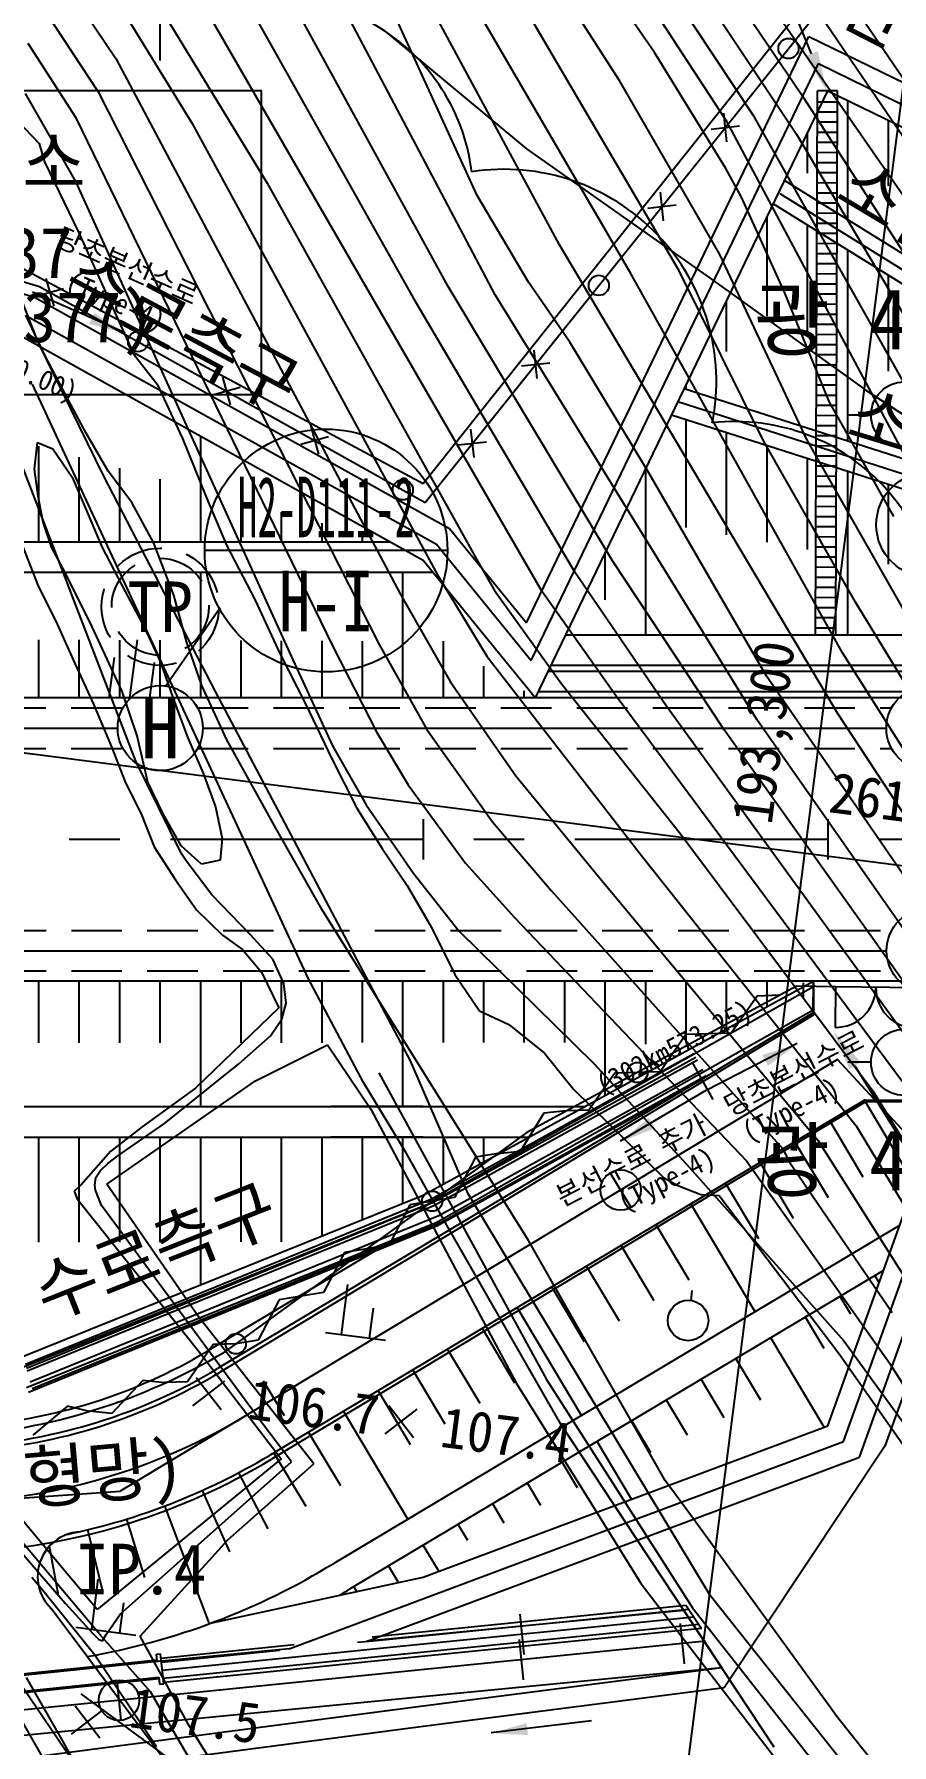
# Model space of a CAD drawing. Header units: millimetres. Extents: x 4198 to 4994, y 1103 to 1807.
# Drawn here: x 4622.8 to 4665.2, y 1428.2 to 1512.8 of the extents above; entities that cross this region are included whole.
import ezdxf
from ezdxf.enums import TextEntityAlignment as Align
from ezdxf.xclip import XClip

# ---------------------------------------------------------------- set-up
doc = ezdxf.new("R2010")
doc.units = ezdxf.units.MM
doc.header["$LTSCALE"] = 10
doc.header["$MEASUREMENT"] = 0
doc.header["$XCLIPFRAME"] = 2
doc.linetypes.add('CENTER', pattern=[2, 1.25, -0.25, 0.25, -0.25])
doc.linetypes.add('HIDDEN', pattern=[0.375, 0.25, -0.125])
for name, color, linetype in [('ET-DSTA', 3, 'Continuous'), ('TN-MANH', 4, 'Continuous'), ('TN-TEXT', 3, 'Continuous'), ('TT-COMM-SYMB', 3, 'Continuous'), ('TT-TABL-TEX2', 3, 'Continuous'), ('TT-WIRE-EQPM', 6, 'Continuous'), ('TZ-BASE', 253, 'Continuous'), ('TZ-CABL', 4, 'Continuous'), ('TZ-SYMB', 1, 'Continuous')]:
    doc.layers.add(name, color=color, linetype=linetype)
doc.styles.add('HANA', font='GulimChe.ttf')
doc.styles.get("Standard").update_dxf_attribs({"font": 'GulimChe.ttf'})
doc.linetypes.add('XXO_LINE', pattern='A,2.5,["X",Standard,S=1,R=0,X=-1,Y=-0.5],5,["X",Standard,S=1,R=0,X=-1,Y=-0.5],5,-0.5,[133,GulimChe.ttf,S=0.5,R=0,X=-0.5,Y=0],-0.5,2.5', length=16)
doc.linetypes.add('ZIGZAG', pattern='A,0.0001,-0.2,[131,ltypeshp.shx,S=0.2,R=0,X=-0.2,Y=0],-0.4,[131,ltypeshp.shx,S=0.2,R=180,X=0.2,Y=0],-0.2', length=0.8001)

# ---------------------------------------------------------------- blocks, each defined once
blk = doc.blocks.new('JD-DFHDH6GH34GH7')
at = {"layer": 'TZ-BASE'}
for p, q in [((356.466, -175), (402.21, 180.983)), ((369.715, 37.483, 124), (346.087, 74.314, 124)), ((390.569, 24.676, 131), (358.89, 71.161, 131)), ((391.283, 26.501, 132), (361.095, 70.82, 132)), ((356.381, 69.697, 129), (378.672, 36.87, 129)), ((363.557, 26.917, 119), (341.917, 67.914, 119)), ((370.275, 27.935, 122), (348.175, 65.888, 122)), ((371.435, 38.894, 125), (355.872, 61.467, 125)), ((361.232, 27.335, 118), (344.753, 57.469, 118)), ((338.439, 55.179, 115), (352.282, 32.446, 115)), ((359.678, 26.472, 117), (343.424, 55.438, 117)), ((365.87, 12.272, 116), (342.98, 51.912, 116)), ((379.194, 38.837), (374.473, 50.325)), ((373.045, 47.227, 130), (389.033, 24.192, 130)), ((366.741, 29.388, 121), (357.541, 46.41, 121)), ((371.222, 43.474, 127), (376.301, 35.821, 127)), ((342.167, 42.527, 113), (344.8, 38.593, 113)), ((344.038, 42.789, 114), (348.573, 35.395, 114)), ((360, 17.59), (380, 42.71)), ((360, 17.59), (380, 42.71)), ((370.74, 42.022, 126), (374.966, 35.552, 126)), ((373.657, 42.066, 128), (378.448, 34.857, 128)), ((341.356, 40.857, 112), (343.924, 36.954, 112)), ((362.669, 31.836, 120), (358.633, 40.66, 120)), ((372.656, 28.101, 123), (364.872, 41.353, 123)), ((358.161, 39.925, 137.057), (365.107, 34.14, 137.057)), ((340.454, 39.352, 111), (342.809, 35.698, 111)), ((365.113, 10.702), (379.071, 39.69)), ((379.071, 39.69), (401.651, 28.66)), ((344.8, 38.593, 113), (358.869, 12.136, 113)), ((365.332, 8.851), (379.535, 38.35)), ((374.962, 33.157, 125), (371.435, 38.894, 125)), ((379.535, 38.35), (401.212, 27.762)), ((80, 37.725), (700, -41.946)), ((374.657, 28.916, 124), (369.715, 37.483, 124)), ((340.324, 36.867, 110), (342.804, 32.522, 110)), ((343.924, 36.954, 112), (357.825, 9.629, 112)), ((365.551, 7), (380, 37.01)), ((378.672, 36.87, 129), (386.734, 24.363, 129)), ((379.392, 10.1), (379.486, 37.007)), ((379.484, 36.466), (380.484, 36.462)), ((380.486, 37.003), (379.486, 37.007)), ((380, 37.01), (400.773, 26.863)), ((380.392, 10.1), (380.486, 37.003)), ((381, 30.629), (381, 36.522)), ((342.809, 35.698, 111), (355.515, 9.573, 111)), ((375.011, 34.488), (374.855, 35.893)), ((374.966, 35.552, 126), (398.426, -8.525, 126)), ((376.301, 35.821, 127), (386.493, 17.678, 127)), ((379.482, 35.966), (380.482, 35.962)), ((383, 32.303), (383, 35.545)), ((339.951, 35.511, 109.201), (341.01, 34.403, 109.201)), ((348.573, 35.395, 114), (360.711, 13.074, 114)), ((374.23, 35.113), (375.636, 35.268)), ((378.448, 34.857, 128), (386.399, 21.481, 128)), ((379, 32.938), (379, 34.933)), ((379.479, 34.966), (380.479, 34.962)), ((379.481, 35.466), (380.481, 35.462)), ((345.799, 3.862, 107), (333.959, 34.517, 107)), ((341.01, 34.403, 109.201), (341.28, 33.485, 109.201)), ((365.107, 34.14, 137.057), (374.136, 27.771, 137.057)), ((379.475, 33.966), (380.475, 33.962)), ((379.477, 34.466), (380.477, 34.462)), ((340.973, 24.586, 109), (337.561, 33.261, 109)), ((341.28, 33.485, 109.201), (342.959, 30.014, 109.201)), ((375.73, 31.743, 125), (374.962, 33.157, 125)), ((379.474, 33.466), (380.474, 33.462)), ((320.391, 32.9), (340.782, 26.804)), ((342.804, 32.522, 110), (353.548, 8.874, 110)), ((352.282, 32.446, 115), (362.638, 13.855, 115)), ((400.773, 18.354), (377.865, 32.575)), ((379.47, 32.466), (380.47, 32.462)), ((379.472, 32.966), (380.472, 32.962)), ((365.21, 27.549, 120), (362.669, 31.836, 120)), ((371.105, 31.209), (372.511, 31.365)), ((371.886, 30.584), (371.73, 31.99)), ((377.87, 27.048, 125), (375.73, 31.743, 125)), ((400.773, 16.853), (377.309, 31.421)), ((377.632, 31.928), (389.255, 24.691)), ((379.467, 31.466), (380.467, 31.462)), ((379.468, 31.966), (380.468, 31.962)), ((377, 25.869), (377, 30.779)), ((379.463, 30.466), (380.463, 30.462)), ((379.465, 30.966), (380.465, 30.962)), ((342.959, 30.014, 109.201), (345.677, 24.007, 109.201)), ((379, 24.964), (379, 30.371)), ((379.461, 29.966), (380.461, 29.962)), ((380.477, 6.236, 121), (366.741, 29.388, 121)), ((378.977, 19.741, 124), (374.657, 28.916, 124)), ((379.458, 28.966), (380.458, 28.962)), ((379.46, 29.466), (380.46, 29.462)), ((381, 19.68), (381, 29.129)), ((340, 28.33), (360, 17.59)), ((340, 28.33), (360, 17.59)), ((380.736, 9.224, 122), (370.275, 27.935, 122)), ((376.829, 19.697, 123), (372.656, 28.101, 123)), ((379.454, 27.966), (380.454, 27.962)), ((379.456, 28.466), (380.456, 28.462)), ((340.693, 27.066), (345.269, 25.05)), ((340.863, 26.855), (342.224, 27.239)), ((341.352, 27.727), (341.736, 26.366)), ((369.359, 13.764, 118), (361.232, 27.335, 118)), ((367.252, 24.581, 120), (365.21, 27.549, 120)), ((374.136, 27.771, 137.057), (381.883, 22.208, 137.057)), ((379.453, 27.466), (380.453, 27.462)), ((383, 23.152), (383, 27.888)), ((340.782, 26.804), (361.308, 15.371)), ((367.494, 13.211, 117), (359.678, 26.472, 117)), ((376.499, 5.934, 119), (363.557, 26.917, 119)), ((375, 24.112), (375, 26.625)), ((380.075, 21.651, 125), (377.87, 27.048, 125)), ((379.449, 26.466), (380.449, 26.462)), ((379.451, 26.966), (380.451, 26.962)), ((341.271, 23.975, 109.201), (340.357, 25.908, 109.201)), ((340.391, 25.877), (360.654, 14.59)), ((379.446, 25.466), (380.446, 25.462)), ((379.447, 25.966), (380.447, 25.962)), ((340, 24.95), (360, 13.81)), ((344.215, 17.955, 109), (340.973, 24.586, 109)), ((371.107, 18.202, 120), (367.252, 24.581, 120)), ((379.444, 24.966), (380.444, 24.962)), ((342.358, 21.931, 109.201), (341.271, 23.975, 109.201)), ((345.677, 24.007, 109.201), (346.847, 22.5, 109.201)), ((365.637, 22.778), (365.481, 24.183)), ((379.44, 23.966), (380.44, 23.962)), ((379.442, 24.466), (380.442, 24.462)), ((350.078, 22.843), (350.462, 21.482)), ((364.856, 23.402), (366.262, 23.558)), ((379.437, 22.966), (380.437, 22.962)), ((379.439, 23.466), (380.439, 23.462)), ((354.318, -6.863, 108), (340.689, 22.507, 108)), ((346.847, 22.5, 109.201), (348.101, 19.815, 109.201)), ((349.589, 21.971), (350.95, 22.355)), ((400.773, 13.355), (372.903, 22.27)), ((373, 22.239), (373, 22.472)), ((379.435, 22.466), (380.435, 22.462)), ((381.883, 22.208, 137.057), (388.179, 18.091, 137.057)), ((343.347, 20.084, 109.201), (342.358, 21.931, 109.201)), ((372.584, 21.644), (387.674, 16.794)), ((379.432, 21.466), (380.432, 21.462)), ((379.433, 21.966), (380.433, 21.962)), ((383.265, 15.958, 125), (380.075, 21.651, 125)), ((354.441, 20.402), (354.825, 19.04)), ((400.773, 11.855), (372.277, 20.97)), ((373, 15.42), (373, 20.739)), ((379.428, 20.466), (380.428, 20.462)), ((379.43, 20.966), (380.43, 20.962)), ((340.782, 18.307, 107.319), (340.932, 19.625, 107.319)), ((340.932, 19.625, 107.319), (341.689, 19.312, 107.319)), ((344.422, 18.202, 109.201), (343.347, 20.084, 109.201)), ((348.101, 19.815, 109.201), (349.291, 16.88, 109.201)), ((349, 14.71), (349, 19.937)), ((353.952, 19.529), (355.314, 19.913)), ((361.731, 19.499), (363.137, 19.655)), ((362.512, 18.874), (362.356, 20.28)), ((375, 15.056), (375, 20.099)), ((381.38, 11.73, 123), (376.829, 19.697, 123)), ((377, 14.693), (377, 19.46)), ((383.932, 11.044, 124), (378.977, 19.741, 124)), ((379.425, 19.466), (380.425, 19.462)), ((379.426, 19.966), (380.426, 19.962)), ((341, 14.71), (341, 19.436)), ((341.689, 19.312, 107.319), (342.647, 17.911, 107.319)), ((343, 14.71), (343, 18.892)), ((379, 14.33), (379, 18.82)), ((379.423, 18.966), (380.423, 18.962)), ((340.959, 16.974, 107.319), (340.782, 18.307, 107.319)), ((342.647, 17.911, 107.319), (343.385, 16.169, 107.319)), ((349.75, 7.275, 109), (344.215, 17.955, 109)), ((345.594, 16.654, 109.201), (344.422, 18.202, 109.201)), ((345, 14.71), (345, 18.348)), ((347, 14.71), (347, 17.805)), ((371, 10.1), (371, 18.318)), ((376.966, 8.075, 120), (371.107, 18.202, 120)), ((379.419, 17.966), (380.419, 17.962)), ((379.421, 18.466), (380.421, 18.462)), ((381, 10.1), (381, 18.18)), ((341.215, 15.687, 107.319), (340.959, 16.974, 107.319)), ((379.416, 16.966), (380.416, 16.962)), ((379.418, 17.466), (380.418, 17.462)), ((383, 13.604), (383, 17.54)), ((343.385, 16.169, 107.319), (344.12, 14.468, 107.319)), ((346.677, 14.651, 109.201), (345.594, 16.654, 109.201)), ((349.291, 16.88, 109.201), (350.277, 14.543, 109.201)), ((351, 14.71), (351, 16.717)), ((353, 14.71), (353, 16.174)), ((379.414, 16.466), (380.414, 16.462)), ((341.634, 14.411, 107.319), (341.215, 15.687, 107.319)), ((355, 14.71), (355, 15.63)), ((361.308, 15.371), (365.113, 10.702)), ((379.411, 15.466), (380.411, 15.462)), ((379.412, 15.966), (380.412, 15.962)), ((299, 14.71), (358.384, 14.71)), ((340.149, 14.63, 106.699), (340.95, 12.566, 106.699)), ((342.293, 13.193, 107.319), (341.634, 14.411, 107.319)), ((344.12, 14.468, 107.319), (345.115, 12.539, 107.319)), ((347.679, 12.071, 109.201), (346.677, 14.651, 109.201)), ((350.277, 14.543, 109.201), (351.696, 11.829, 109.201)), ((357, 14.71), (357, 15.086)), ((360.654, 14.59), (365.332, 8.851)), ((379.407, 14.466), (380.407, 14.462)), ((379.409, 14.966), (380.409, 14.962)), ((360, 13.81), (365.551, 7)), ((362.638, 13.855, 115), (363.52, 12.31, 115)), ((369, 11.847), (369, 14.164)), ((374.881, 5.415, 118), (369.359, 13.764, 118)), ((379.405, 13.966), (380.405, 13.962)), ((299, 13.21), (360.489, 13.21)), ((343.629, 10.514, 107.319), (342.293, 13.193, 107.319)), ((349, 7), (349, 13.21)), ((359, 7), (359, 13.21)), ((360.711, 13.074, 114), (363.142, 9.056, 114)), ((372.008, 6.601, 117), (367.494, 13.211, 117)), ((379.402, 12.966), (380.402, 12.962)), ((379.404, 13.466), (380.404, 13.462)), ((340.95, 12.566, 106.699), (341.906, 10.634, 106.699)), ((345.115, 12.539, 107.319), (346.201, 10.495, 107.319)), ((348.292, 9.789, 109.201), (347.679, 12.071, 109.201)), ((358.869, 12.136, 113), (361.328, 7.798, 113)), ((363.52, 12.31, 115), (366.855, 7.67, 115)), ((369.548, 7.078, 116), (365.87, 12.272, 116)), ((379.399, 11.966), (380.399, 11.962)), ((379.4, 12.466), (380.4, 12.462)), ((351.696, 11.829, 109.201), (352.907, 9.183, 109.201)), ((379.397, 11.466), (380.397, 11.462)), ((394.071, -9.172, 123), (381.38, 11.73, 123)), ((341.906, 10.634, 106.699), (342.78, 8.698, 106.699)), ((345.124, 7.316, 107.319), (343.629, 10.514, 107.319)), ((346.201, 10.495, 107.319), (347.021, 8.758, 107.319)), ((379.393, 10.466), (380.393, 10.462)), ((379.395, 10.966), (380.395, 10.962)), ((341, 7), (341, 9.871)), ((343, 7), (343, 9.863)), ((345, 7), (345, 9.855)), ((345.852, 9.862, 107.054), (345.47, 6.887, 107.054)), ((347, 7), (347, 9.847)), ((349.063, 7.6, 109.201), (348.292, 9.789, 109.201)), ((351, 7), (351, 9.831)), ((353, 7), (353, 9.823)), ((355, 7), (355, 9.815)), ((355.515, 9.573, 111), (357.701, 5.283, 111)), ((357, 7), (357, 9.807)), ((357.825, 9.629, 112), (360.186, 5.436, 112)), ((361, 7), (361, 9.792)), ((386.521, 10.1), (367.043, 10.1)), ((342.78, 8.698, 106.699), (343.701, 6.682, 106.699)), ((344.478, 7.014, 107.054), (344.733, 8.998, 107.054)), ((346.461, 6.759, 107.054), (346.716, 8.743, 107.054)), ((347.021, 8.758, 107.319), (347.639, 6.967, 107.319)), ((352.907, 9.183, 109.201), (354.191, 6.663, 109.201)), ((353.548, 8.874, 110), (355.512, 4.625, 110)), ((363, 7), (363, 8.565)), ((363.142, 9.056, 114), (370.847, -0.869, 114)), ((386.521, 8.6), (366.321, 8.6)), ((392.545, -9.486, 122), (380.736, 9.224, 122)), ((361.328, 7.798, 113), (364.58, 3.145, 113)), ((386.521, 8.3), (366.177, 8.3)), ((366.855, 7.67, 115), (372.724, 0.268, 115)), ((389.492, -10.116, 120), (376.966, 8.075, 120)), ((386.521, 7), (282, 7)), ((345.854, 5.124, 107.319), (345.124, 7.316, 107.319)), ((347.639, 6.967, 107.319), (348.348, 5.059, 107.319)), ((350.274, 4.953, 109.201), (349.063, 7.6, 109.201)), ((359.375, -10.948, 109), (349.75, 7.275, 109)), ((365, 7), (365, 7.338)), ((386.521, 7.3), (365.695, 7.3)), ((383.682, -11.969, 116), (369.548, 7.078, 116)), ((343.701, 6.682, 106.699), (344.587, 4.583, 106.699)), ((354.191, 6.663, 109.201), (355.486, 3.981, 109.201)), ((385.135, -11.505, 117), (372.008, 6.601, 117)), ((388.04, -10.579, 119), (376.499, 5.934, 119)), ((391.019, -9.801, 121), (380.477, 6.236, 121)), ((346.386, 2.836, 107.319), (345.854, 5.124, 107.319)), ((357.701, 5.283, 111), (359.252, 2.705, 111)), ((360.186, 5.436, 112), (363.428, 0.863, 112)), ((386.587, -11.042, 118), (374.881, 5.415, 118)), ((344.587, 4.583, 106.699), (345.287, 2.798, 106.699)), ((348.348, 5.059, 107.319), (349.13, 3.279, 107.319)), ((352.713, 0.558, 109.201), (350.274, 4.953, 109.201)), ((355.512, 4.625, 110), (357.173, 1.71, 110)), ((348.059, -0.709, 107), (345.799, 3.862, 107)), ((355.486, 3.981, 109.201), (356.723, 1.541, 109.201)), ((345.287, 2.798, 106.699), (346.05, 1.261, 106.699)), ((347.153, 1.259, 107.319), (346.386, 2.836, 107.319)), ((349.13, 3.279, 107.319), (349.74, 1.608, 107.319)), ((359.252, 2.705, 111), (362.094, -1.18, 111)), ((364.58, 3.145, 113), (368.669, -1.84, 113)), ((357.173, 1.71, 110), (359.501, -1.651, 110)), ((346.05, 1.261, 106.699), (346.698, -0.365, 106.699)), ((348.041, -0.31, 107.319), (347.153, 1.259, 107.319)), ((349.74, 1.608, 107.319), (350.056, 0.04, 107.319)), ((356.723, 1.541, 109.201), (357.968, -0.451, 109.201)), ((360, 1), (360, -1)), ((363.428, 0.863, 112), (366.347, -2.539, 112)), ((380, 1), (380, -1)), ((350.056, 0.04, 107.319), (349.97, -1.027, 107.319)), ((355.008, -3.475, 109.201), (352.713, 0.558, 109.201)), ((372.724, 0.268, 115), (382.23, -12.432, 115)), ((346.698, -0.365, 106.699), (347.755, -2.003, 106.699)), ((349.045, -1.216, 107.319), (348.041, -0.31, 107.319)), ((348.278, -1.062, 107), (348.059, -0.709, 107)), ((357.968, -0.451, 109.201), (359.202, -2.28, 109.201)), ((349.546, -2.738, 107), (348.278, -1.062, 107)), ((349.97, -1.027, 107.319), (349.045, -1.216, 107.319)), ((359.501, -1.651, 110), (361.761, -4.515, 110)), ((362.094, -1.18, 111), (364.517, -3.866, 111)), ((370.847, -0.869, 114), (381.406, -14.153, 114)), ((347.755, -2.003, 106.699), (348.799, -3.479, 106.699)), ((359.202, -2.28, 109.201), (360.412, -4.356, 109.201)), ((368.669, -1.84, 113), (379.513, -14.863, 113)), ((351.45, -4.694, 107), (349.546, -2.738, 107)), ((366.347, -2.539, 112), (377.766, -15.274, 112)), ((348.799, -3.479, 106.699), (350.074, -4.734, 106.699)), ((365.205, -19.833, 109.201), (355.008, -3.475, 109.201)), ((364.517, -3.866, 111), (375.991, -15.893, 111)), ((350.074, -4.734, 106.699), (351.063, -5.438, 106.699)), ((352.562, -5.915, 107), (351.45, -4.694, 107)), ((360.412, -4.356, 109.201), (361.559, -6.682, 109.201)), ((361.761, -4.515, 110), (368.437, -11.074, 110)), ((351.063, -5.438, 106.699), (352.001, -6.554, 106.699)), ((353.104, -7.126, 107), (352.562, -5.915, 107)), ((352.001, -6.554, 106.699), (352.863, -8.328, 106.699)), ((361.559, -6.682, 109.201), (362.79, -8.47, 109.201)), ((386.521, -7), (282, -7)), ((341, -10.057), (341, -7)), ((343, -10.056), (343, -7)), ((345, -10.054), (345, -7)), ((347, -10.053), (347, -7)), ((349, -13.21), (349, -7)), ((351, -10.05), (351, -7)), ((353, -10.049), (353, -7)), ((353.233, -8.093, 107), (353.104, -7.126, 107)), ((357.057, -12.008, 108), (354.318, -6.863, 108)), ((355, -10.048), (355, -7)), ((357, -10.046), (357, -7)), ((359, -13.21), (359, -7)), ((360, -17.58), (379.292, -7)), ((360.214, -18.033), (379.291, -7.27)), ((361, -10.044), (361, -7)), ((363, -10.042), (363, -7)), ((365, -10.041), (365, -7)), ((367, -10.04), (367, -7)), ((369, -12.644), (369, -7)), ((371, -10.126), (371, -7)), ((373, -10.023), (373, -7)), ((375, -9.354), (375, -7)), ((377, -8.257), (377, -7)), ((378.801, -7.81), (378.801, -7.09)), ((379.287, -8.579), (379.292, -7)), ((379.317, -8.667), (379.317, -7.088)), ((380.381, -7.291), (380.36, -9.29)), ((384.381, -7.332), (380.381, -7.291)), ((352.863, -8.328, 106.699), (348.742, -12.298, 106.699)), ((353.004, -8.888, 107), (353.233, -8.093, 107)), ((376.508, -7.744), (375.226, -9.576)), ((377.625, -7.707), (376.508, -7.744)), ((379.287, -8.579), (349.834, -26.158)), ((379.317, -8.667), (349.926, -26.348)), ((352.455, -9.704, 107), (353.004, -8.888, 107)), ((360.643, -18.938), (379.201, -8.469)), ((362.79, -8.47, 109.201), (364.227, -9.142, 109.201)), ((364.227, -9.142, 109.201), (366.002, -10.564, 109.201)), ((350.883, -11.087, 107), (352.455, -9.704, 107)), ((372.991, -9.65), (371.709, -11.482)), ((374.109, -9.613), (372.991, -9.65)), ((374.049, -12.368), (378.493, -10.077)), ((375.226, -9.576), (374.109, -9.613)), ((380.476, -10.887), (351.215, -28.49)), ((351.712, -11.928, 107.252), (355.27, -10.161, 107.252)), ((355.27, -10.161, 107.252), (357.408, -13.337, 107.252)), ((362.224, -17.513, 109), (359.375, -10.948, 109)), ((360.378, -17.775), (373.386, -10.582)), ((360.464, -17.955), (373.483, -10.757)), ((360.529, -18.091), (373.555, -10.888)), ((366.002, -10.564, 109.201), (367.435, -12.339, 109.201)), ((401.717, -33.862), (380.476, -10.887)), ((347.206, -14.038, 107), (350.883, -11.087, 107)), ((357.811, -11.531, 107.075), (366.101, -26.695, 107.075)), ((360.767, -18.588), (373.822, -11.369)), ((360.918, -18.904), (373.991, -11.676)), ((369.474, -11.555), (368.192, -13.387)), ((368.437, -11.074, 110), (373.02, -16.055, 110)), ((370.592, -11.519), (369.474, -11.555)), ((371.709, -11.482), (370.592, -11.519)), ((373.288, -10.993), (374.317, -12.854)), ((381.347, -11.185), (395.108, -33.402)), ((344.356, -17.034, 107.252), (351.712, -11.928, 107.252)), ((348.742, -12.298, 106.699), (346.104, -14.202, 106.699)), ((359.158, -15.49, 108), (357.057, -12.008, 108)), ((360.71, -19.091), (373.772, -11.868)), ((360.71, -19.091), (373.772, -11.868)), ((367.435, -12.339, 109.201), (371.873, -16.712, 109.201)), ((374.049, -12.368), (369.746, -14.914)), ((382.23, -12.432, 115), (393.931, -31.438, 115)), ((299, -13.21), (367.968, -13.21)), ((381.849, -12.872), (352.396, -30.451)), ((381.894, -12.951), (352.503, -30.633)), ((360, -13.21), (355.429, -13.21)), ((357.408, -13.337, 107.252), (362.19, -22.36, 107.252)), ((365.962, -13.528), (364.791, -15.433)), ((367.075, -13.424), (365.962, -13.528)), ((368.192, -13.387), (367.075, -13.424)), ((380, -28.985), (385.773, -12.886)), ((380.785, -29.759), (386.714, -13.224)), ((384.286, -17.033), (381.815, -12.893)), ((381.849, -12.872), (385.773, -12.886)), ((381.895, -12.951), (385.818, -12.951)), ((346.104, -14.202, 106.699), (344.559, -15.415, 106.699)), ((344.907, -15.644, 107), (347.206, -14.038, 107)), ((381.755, -16.694), (380.098, -13.918)), ((381.406, -14.153, 114), (389.349, -27.353, 114)), ((381.569, -30.533), (387.656, -13.561)), ((299, -14.71), (365.233, -14.71)), ((341, -19.914), (341, -14.71)), ((343, -19.909), (343, -14.71)), ((345, -19.904), (345, -14.71)), ((347, -19.9), (347, -14.71)), ((349, -22.013), (349, -14.71)), ((351, -19.89), (351, -14.71)), ((353, -19.886), (353, -14.71)), ((355, -19.595), (355, -14.71)), ((360, -14.71), (355.429, -14.71)), ((357, -18.789), (357, -14.71)), ((359, -17.983), (359, -14.71)), ((361, -17.032), (361, -14.71)), ((363, -15.935), (363, -14.71)), ((380.033, -17.712), (378.38, -14.943)), ((379.513, -14.863, 113), (390.211, -31.789, 113)), ((344.559, -15.415, 106.699), (343.086, -17.072, 106.699)), ((344.054, -16.358, 107), (344.414, -16.024, 107)), ((344.414, -16.024, 107), (344.907, -15.644, 107)), ((361.176, -19.073, 108), (359.158, -15.49, 108)), ((362.58, -15.712), (361.55, -17.696)), ((363.683, -15.528), (362.58, -15.712)), ((364.791, -15.433), (363.678, -15.536)), ((373.02, -16.055, 110), (380.794, -24.781, 110)), ((375.991, -15.893, 111), (383.073, -25.911, 111)), ((378.311, -18.73), (376.663, -15.968)), ((377.766, -15.274, 112), (378.102, -15.952, 112)), ((378.102, -15.952, 112), (383.186, -23.384, 112)), ((343.771, -17.083, 107), (343.819, -16.708, 107)), ((343.819, -16.708, 107), (344.054, -16.358, 107)), ((370.28, -18.188), (369.249, -16.474)), ((371.873, -16.712, 109.201), (372.595, -17.109, 109.201)), ((340, -25.64), (360, -17.58)), ((343.086, -17.072, 106.699), (342.741, -17.382, 106.699)), ((342.741, -17.382, 106.699), (342.898, -17.762, 106.699)), ((343.801, -17.34, 107), (343.771, -17.083, 107)), ((344.096, -18.089, 107), (343.801, -17.34, 107)), ((348.867, -23.545, 107.252), (344.356, -17.034, 107.252)), ((361.55, -17.696), (360.447, -17.879)), ((371.864, -33.52, 109), (362.224, -17.513, 109)), ((372.595, -17.109, 109.201), (373.729, -17.557, 109.201)), ((373.729, -17.557, 109.201), (374.634, -17.597, 109.201)), ((374.634, -17.597, 109.201), (380.572, -25.426, 109.201)), ((376.589, -19.747), (374.945, -16.993)), ((387.4, -17.235), (382.824, -29.997)), ((387.4, -17.235), (382.824, -29.997)), ((340.132, -26.126), (360.214, -18.033)), ((340.332, -25.935), (360.378, -17.775)), ((340.386, -26.129), (360.464, -17.955)), ((340.426, -26.274), (360.529, -18.091)), ((340.573, -26.808), (360.767, -18.588)), ((342.898, -17.762, 106.699), (349.052, -25.486, 106.699)), ((352.047, -28.856, 107), (344.096, -18.089, 107)), ((359.344, -18.063), (358.314, -20.047)), ((360.447, -17.879), (359.344, -18.063)), ((376.411, -23.35), (373.228, -18.018)), ((340.396, -27.098), (360.643, -18.938)), ((340.491, -27.321), (360.71, -19.091)), ((340.491, -27.321), (360.71, -19.091)), ((340.666, -27.148), (360.918, -18.904)), ((383.548, -19.09), (355.579, -35.784)), ((366.798, -28.904, 108), (361.176, -19.073, 108)), ((373.146, -21.783), (371.511, -19.043)), ((358.598, -19.762), (349.321, -25.299)), ((357.211, -20.231), (356.108, -20.414)), ((358.314, -20.047), (357.211, -20.231)), ((371.968, -31.687, 109.201), (365.205, -19.833, 109.201)), ((371.424, -22.8), (369.793, -20.068)), ((356.108, -20.414), (355.078, -22.398)), ((369.702, -23.818), (368.076, -21.093)), ((382.751, -21.313), (356.356, -37.067)), ((382.751, -21.313), (356.356, -37.067)), ((382.538, -21.908), (382.332, -21.563)), ((352.872, -22.765), (351.842, -24.749)), ((353.975, -22.582), (352.872, -22.765)), ((355.078, -22.398), (353.975, -22.582)), ((355.963, -24.474, 107.341), (356.281, -21.995, 107.341)), ((362.19, -22.36, 107.252), (364.605, -26.892, 107.252)), ((367.981, -24.836), (366.359, -22.118)), ((373.289, -22.29, 109.511), (373.225, -22.786, 109.511)), ((381.139, -23.467), (380.614, -22.588)), ((354.591, -30.858, 107.252), (348.867, -23.545, 107.252)), ((357.351, -24.653, 107.341), (357.542, -23.165, 107.341)), ((367.824, -28.475), (364.641, -23.143)), ((379.818, -25.157), (378.897, -23.613)), ((355.169, -24.373, 107.341), (358.145, -24.755, 107.341)), ((364.537, -26.871), (362.924, -24.168)), ((349.621, -24.972), (348.344, -26.807)), ((350.739, -24.933), (349.621, -24.972)), ((351.842, -24.749), (350.739, -24.933)), ((362.815, -27.889), (361.206, -25.193)), ((379.815, -29.054), (377.179, -24.638)), ((380.794, -24.781, 110), (383.87, -29.018, 110)), ((349.052, -25.486, 106.699), (352.976, -30.619, 106.699)), ((376.686, -27.715), (375.462, -25.663)), ((380.572, -25.426, 109.201), (385.359, -32.247, 109.201)), ((383.073, -25.911, 111), (386.326, -31.095, 111)), ((346.134, -26.746), (344.609, -28.382)), ((347.245, -26.866), (346.134, -26.746)), ((348.344, -26.807), (347.226, -26.847)), ((348.605, -27.997, 106.719), (350.188, -26.774, 106.719)), ((348.785, -26.594, 106.719), (350.008, -28.177, 106.719)), ((353.142, -28.498), (352.111, -26.784)), ((361.094, -28.906), (359.489, -26.218)), ((364.605, -26.892, 107.252), (368.916, -33.799, 107.252)), ((366.101, -26.695, 107.075), (370.541, -33.645, 107.075)), ((374.875, -28.583), (373.745, -26.688)), ((341.552, -36.381, 106.787), (334.006, -27.418, 106.787)), ((359.372, -29.924), (357.772, -27.243)), ((373.065, -29.451), (372.027, -27.713)), ((342.417, -28.017), (340.699, -29.449)), ((343.505, -28.274), (342.417, -28.017)), ((344.609, -28.382), (343.497, -28.263)), ((351.215, -28.49), (345.016, -32.219)), ((359.237, -33.6), (356.054, -28.268)), ((358.124, -29.379, 107.383), (359.707, -28.157, 107.383)), ((358.304, -27.977, 107.383), (359.527, -29.559, 107.383)), ((371.254, -30.32), (370.31, -28.738)), ((353.489, -30.766, 107), (352.047, -28.856, 107)), ((355.928, -31.959), (354.337, -29.293)), ((360, -36.46), (380, -28.985)), ((369.967, -33.7, 108), (366.798, -28.904, 108)), ((354.208, -32.979), (352.62, -30.318)), ((353.367, -40.007), (380.785, -29.759)), ((370.293, -32.613), (368.593, -29.763)), ((382.824, -29.997), (374.883, -41.938)), ((382.824, -29.997), (374.883, -41.938)), ((352.976, -30.619, 106.699), (346.514, -35.913, 106.699)), ((347.845, -35.787, 107), (353.489, -30.766, 107)), ((350.335, -34.629, 107.252), (354.591, -30.858, 107.252)), ((357.224, -39.633), (381.569, -30.533)), ((367.632, -32.056), (366.875, -30.788)), ((342.399, -36.301, 106.699), (338.484, -31.623, 106.699)), ((352.344, -34.085), (350.879, -31.302)), ((365.821, -32.925), (365.158, -31.813)), ((373.209, -33.393, 109.201), (371.968, -31.687, 109.201)), ((337.8, -32.714), (345.016, -32.219)), ((337.944, -32.704, 107), (341.155, -36.419, 107)), ((349.435, -38.766), (347.234, -32.943)), ((350.446, -35.21), (349.082, -32.179)), ((364.01, -33.793), (363.44, -32.838)), ((346.236, -36.481), (345.343, -33.593)), ((368.916, -33.799, 107.252), (370.783, -36.791, 107.252)), ((377.352, -44.876, 108), (369.967, -33.7, 108)), ((370.541, -33.645, 107.075), (373.312, -37.984, 107.075)), ((374.185, -37.373, 109), (371.864, -33.52, 109)), ((380.497, -43.414, 109.201), (373.209, -33.393, 109.201)), ((344.141, -37.113), (343.415, -34.125)), ((349.417, -35.639, 107.252), (350.335, -34.629, 107.252)), ((362.199, -34.662), (361.723, -33.863)), ((341.964, -37.365), (341.528, -34.929)), ((360.772, -36.172), (360.006, -34.888)), ((343.88, -38.071, 106.699), (342.399, -36.301, 106.699)), ((346.514, -35.913, 106.699), (343.88, -38.071, 106.699)), ((345.023, -38.299, 107), (347.845, -35.787, 107)), ((346.016, -39.381, 107.252), (349.417, -35.639, 107.252)), ((358.774, -36.727), (358.288, -35.913)), ((340.658, -36.466, 107.784), (341.19, -37.111, 107.784)), ((341.155, -36.419, 107), (342.317, -37.764, 107)), ((341.19, -37.111, 107.784), (343.774, -40.299, 107.784)), ((344.012, -39.304, 106.787), (341.552, -36.381, 106.787)), ((343.614, -39.046, 107.097), (343.932, -36.566, 107.097)), ((349.492, -38.746), (360, -36.46)), ((356.712, -37.175), (356.571, -36.938)), ((370.783, -36.791, 107.252), (378.576, -46.928, 107.252)), ((347.102, -45.345), (341.601, -38.009)), ((342.317, -37.764, 107), (343.663, -39.249, 107)), ((345.002, -39.225, 107.097), (345.193, -37.737, 107.097)), ((373.001, -37.87), (357.485, -39.43)), ((373.001, -37.87), (373.753, -39.001)), ((373.312, -37.984, 107.075), (379.914, -46.387, 107.075)), ((380.751, -45.63, 109), (374.185, -37.373, 109)), ((342.949, -45.965), (337.925, -38.567)), ((344.332, -39.297, 107), (345.023, -38.299, 107)), ((372.884, -38.114), (357.224, -39.633)), ((373.126, -38.059), (357.505, -39.629)), ((373.377, -38.436), (357.545, -40.027)), ((373.628, -38.812), (357.585, -40.425)), ((364.996, -40.283), (364.796, -38.293)), ((372.925, -40.746), (372.725, -38.756)), ((372.884, -38.114), (374.756, -40.946)), ((373.958, -39.637), (340.15, -43.035)), ((342.82, -38.944, 107.097), (345.796, -39.326, 107.097)), ((343.663, -39.249, 107), (343.962, -39.55, 107)), ((343.962, -39.55, 107), (344.142, -39.61, 107)), ((346.527, -42.142, 106.787), (344.012, -39.304, 106.787)), ((344.142, -39.61, 107), (344.332, -39.297, 107)), ((348.422, -43.781, 107.252), (346.016, -39.381, 107.252)), ((357.505, -39.629), (356.76, -39.704)), ((373.753, -39.001), (357.605, -40.624)), ((364.965, -41.546), (364.765, -39.556)), ((339.388, -41.327), (346.848, -40.554)), ((353.367, -40.007), (339.918, -41.311)), ((343.774, -40.299, 107.784), (346.81, -44.83, 107.784)), ((346.82, -40.281), (347.019, -40.26)), ((346.855, -40.62), (346.82, -40.281)), ((347.171, -41.734), (347.019, -40.26)), ((353.629, -39.817), (347.041, -40.48)), ((352.904, -40.091), (347.062, -40.678)), ((353.689, -40.414), (347.103, -41.076)), ((357.545, -40.027), (353.689, -40.414)), ((357.585, -40.425), (353.729, -40.812)), ((339.395, -41.392), (346.855, -40.62)), ((339.477, -42.188), (346.937, -41.416)), ((374.756, -40.946), (340.082, -44.309)), ((346.937, -41.416), (346.972, -41.755)), ((353.729, -40.812), (347.144, -41.474)), ((353.749, -41.011), (347.165, -41.673)), ((357.605, -40.624), (353.749, -41.011)), ((374.756, -40.946), (360, -42.84)), ((339.08, -41.703, 107.341), (343.808, -49.975, 107.341)), ((339.484, -42.254), (346.944, -41.482)), ((342.222, -44.629, 106.854), (340.393, -41.431, 106.854)), ((360.697, -55.181), (343.093, -42.235)), ((345.065, -43.546), (344.865, -41.556)), ((354.734, -56.156, 106.787), (346.527, -42.142, 106.787)), ((346.972, -41.755), (347.171, -41.734)), ((374.883, -41.938), (360.129, -43.831)), ((374.883, -41.938), (360.129, -43.831)), ((360, -42.84), (340, -45.46)), ((342.616, -44.228, 107.516), (344.199, -43.005, 107.516)), ((342.797, -42.825, 107.516), (344.019, -44.408, 107.516)), ((360.129, -43.831), (340.053, -46.462)), ((360.129, -43.831), (340.053, -46.462)), ((353.446, -51.854, 107.252), (348.422, -43.781, 107.252)), ((368.321, -43.574), (363.355, -44.155)), ((386.604, -51.098, 109.201), (380.497, -43.414, 109.201)), ((344.321, -48.473, 106.854), (342.222, -44.629, 106.854))]:
    blk.add_line(p, q, dxfattribs=at)
at = {"layer": 'TZ-BASE', "ltscale": 0.2}
for p, q in [((360.1, 16.661), (380.143, 41.699)), ((320.325, 33.477), (341.028, 27.335)), ((341.028, 27.335), (360.1, 16.661)), ((378.45, -7.26), (365.124, -14.482)), ((380.381, -7.291), (378.45, -7.26)), ((365.124, -14.482), (350.201, -25.323))]:
    blk.add_line(p, q, dxfattribs=at)
at = {"layer": 'TZ-BASE', "linetype": 'CENTER', "flags": 128}
blk.add_lwpolyline([(700, 0), (80, 0), (0, 0)], dxfattribs=at)
at = {"layer": 'TZ-BASE'}
for centre, radius in [((378.058, 39.094), 0.5), ((368.684, 27.384), 0.5), ((345.907, 24.605), 0.5), ((358.996, 17.279), 0.5), ((370.592, -11.519), 0.5), ((369.764, -17.331), 1), ((360.447, -17.879), 0.5), ((373.097, -23.778, 109.511), 1), ((350.739, -24.933), 0.5), ((344.965, -42.551), 1)]:
    blk.add_circle(centre, radius, dxfattribs=at)
for centre, radius, start, end in [((352.731, 31.826), 9.74, 6.92278, 116.92278), ((364.001, 22.629), 10.493, 348.77581, 98.77581), ((375.429, 10.64), 10.012, 346.51778, 96.51778), ((380.381, -7.291), 2, 269.40522, 359.40522), ((384.381, -7.332), 2, 179.40522, 269.40522), ((335.74, -2.544), 26.5, 273.7188, 300.83049), ((335.74, -2.544), 27.5, 273.7188, 300.83049), ((335.75, -2.784), 27.5, 273.9191, 301.03079), ((335.75, -2.784), 30, 273.9191, 301.03079), ((335.75, -2.784), 32.5, 273.9191, 301.03079), ((335.74, -2.544), 32.5, 281.82443, 300.83049), ((343.145, -36.431), 2.207, 94.9252, 225.63076), ((337.461, -6.285), 34.618, 279.85836, 301.55811), ((337.461, -6.285), 36.118, 300.64999, 301.54284), ((337.461, -6.285), 36.118, 300.64999, 301.54284)]:
    blk.add_arc(centre, radius, start, end, dxfattribs=at)
at = {"layer": 'TZ-BASE', "ltscale": 0.2}
blk.add_arc((334.644, 0.889), 30.481, 274.02679, 300.68869, dxfattribs=at)
at = {"layer": 'TZ-BASE'}
for points in [[(379.502, 38.964), (379.954, 36.988), (378.886, 38.711)], [(343.731, 26.026), (343.489, 25.477), (345.258, 25.025)], [(376.768, -10.659), (377.043, -11.193), (378.506, -10.101)], [(381.063, -11.36), (380.293, -9.484), (381.63, -11.009)], [(371.156, -13.763), (371.461, -14.279), (369.76, -14.938)], [(365.111, -43.675), (365.181, -44.271), (363.358, -44.182)]]:
    blk.add_solid(points, dxfattribs=at)
at = {"layer": 'TZ-BASE', "style": 'HANA'}
for s, height, rotation, p in [('산마루측구', 2.5, 332.78216, (380.415, 40.485)), ('소단측구', 2.5, 329.02086, (380.278, 31.686)), ('당초본선수로', 1, 336.21963, (341.735, 29.417)), ('(Type-4)', 1, 336.21963, (342.239, 27.192)), ('수로측구', 2.5, 331.86229, (341.966, 26.952)), ('(302km540.00)', 1, 336.21963, (334.939, 24.979)), ('소단측구', 2.5, 343.03224, (380.834, 19.967)), ('193,300', 2, 82.67756, (377.225, 0.688)), ('261,400', 2, 352.67756, (379.989, 1.353)), ('(302km573.25)', 1, 27.26195, (368.888, -12.638)), ('당초본선수로', 1, 27.26195, (375.194, -13.707)), ('(Type-4)', 1, 27.26195, (376.101, -14.995)), ('본선수로 추가', 1, 27.26195, (366.886, -18.17)), ('(Type-4)', 1, 27.26195, (369.948, -18.434)), ('수로측구', 2.5, 21.51258, (341.38, -23.8)), ('106.7', 2, 352.67756, (351.253, -28.632, 106.719)), ('107.4', 2, 352.67756, (360.772, -30.015, 107.383)), ('107.5', 2, 352.67756, (345.392, -43.871, 107.516))]:
    blk.add_text(s, height=height, rotation=rotation, dxfattribs=at).set_placement(p)
at = {"layer": 'TZ-BASE', "linetype": 'XXO_LINE', "style": 'HANA'}
blk.add_text('방호울타리(능형망)', height=2.5, rotation=5.01293, dxfattribs=at).set_placement((319.993, -34.632))
at = {"layer": 'TZ-BASE', "style": 'HANA'}
blk.add_text('IP.4', height=2.5, rotation=0, dxfattribs=at).set_placement((346.049, -37.314), align=Align.CENTER)

msp = doc.modelspace()

# ---------------------------------------------------------------- linework, layer by layer
at = {"layer": 'ET-DSTA'}
msp.add_lwpolyline([(4604.023, 1495.001), (4634.023, 1495.001), (4634.023, 1510.001), (4604.023, 1510.001)], close=True, dxfattribs=at)
at = {"layer": 'TN-MANH'}
for centre in [(4629.023, 1478.501), (4667.023, 1478.501), (4667.033, 1467.501)]:
    msp.add_circle(centre, 2.1, dxfattribs=at)
at = {"layer": 'TT-WIRE-EQPM'}
msp.add_circle((4667.023, 1488.556), 2.6, dxfattribs=at)
at = {"layer": 'TZ-BASE'}
for p, q in [((4643.221, 1487.279), (4631.221, 1487.279)), ((4629.29, 1480.584), (4631.979, 1484.464))]:
    msp.add_line(p, q, dxfattribs=at)
at = {"layer": 'TZ-BASE', "flags": 128}
msp.add_lwpolyline([(4629.023, 1511.498), (4629.023, 1516.081), (4641.682, 1523.167)], dxfattribs=at)
at = {"layer": 'TZ-BASE'}
msp.add_circle((4637.221, 1487.279), 6, dxfattribs=at)
at = {"layer": 'TZ-CABL', "linetype": 'HIDDEN'}
for points in [[(4620.869, 1479.501), (4627.176, 1479.501)], [(4630.869, 1479.501), (4665.176, 1479.501)], [(4621.123, 1478.501), (4626.923, 1478.501)], [(4631.123, 1478.501), (4664.923, 1478.501)], [(4620.869, 1477.501), (4627.176, 1477.501)], [(4630.869, 1477.501), (4665.176, 1477.501)], [(4620.879, 1468.501), (4665.186, 1468.501)], [(4621.133, 1467.501), (4664.933, 1467.501)], [(4620.879, 1466.501), (4665.186, 1466.501)]]:
    msp.add_lwpolyline(points, dxfattribs=at)
at = {"layer": 'TZ-CABL', "linetype": 'ZIGZAG', "ltscale": 0.5}
for points in [[(4621.123, 1478.501), (4626.923, 1478.501)], [(4631.123, 1478.501), (4664.923, 1478.501)], [(4621.133, 1467.501), (4664.933, 1467.501)]]:
    msp.add_lwpolyline(points, dxfattribs=at)
at = {"layer": 'TZ-CABL', "linetype": 'HIDDEN'}
for radius in [2.9, 2.4]:
    msp.add_circle((4629.023, 1484.501), radius, dxfattribs=at)
at = {"layer": 'TZ-SYMB', "linetype": 'ByBlock', "ltscale": 5}
for points in [[(4664.164, 1493.976), (4663.023, 1493.976)], [(4664.164, 1461.983), (4663.023, 1461.983)]]:
    msp.add_lwpolyline(points, dxfattribs=at)
for centre in [(4665.8, 1493.976), (4665.8, 1461.983)]:
    msp.add_circle(centre, 1.636, dxfattribs=at)

# ---------------------------------------------------------------- block references
at = {"layer": 'TZ-BASE'}
ref = msp.add_blockref('JD-DFHDH6GH34GH7', (4282.023, 1473.001), dxfattribs=at)
XClip(ref).set_block_clipping_path([(0.0000000001, -75), (700.0000000011, 75.0000000102)])

# ---------------------------------------------------------------- texts
at = {"layer": 'TN-MANH', "linetype": 'ByBlock'}
msp.add_text('H', height=3, dxfattribs=at).set_placement((4629.023, 1478.501), align=Align.MIDDLE)
at = {"layer": 'TN-TEXT', "extrusion": (-5.48271e-08, -3.84622e-07, 1)}
msp.add_text('광 48Core', height=3, dxfattribs=at).set_placement((4667.033, 1498.767, -0.001), align=Align.MIDDLE)
at = {"layer": 'TN-TEXT', "extrusion": (-5.48271e-08, 3.84622e-07, 1)}
msp.add_text('광 48Core', height=3, dxfattribs=at).set_placement((4667.033, 1457.191, 0), align=Align.MIDDLE)
at = {"layer": 'TT-COMM-SYMB'}
msp.add_text('TP', height=2.5, dxfattribs=at).set_placement((4629.023, 1484.501), align=Align.MIDDLE)
at = {"layer": 'TT-TABL-TEX2'}
for s, p in [('배 전 소', (4619.023, 1506.501)), ('302K537', (4619.023, 1501.987)), ('(KPR314K377)', (4619.023, 1498.636))]:
    msp.add_text(s, height=2.5, dxfattribs=at).set_placement(p, align=Align.MIDDLE)
at = {"layer": 'TZ-BASE'}
for s, width, p in [('H2-D111-2', 0.5, (4637.221, 1489.439)), ('H-I', 0.8, (4637.221, 1484.779))]:
    msp.add_text(s, height=3, dxfattribs=dict(at, width=width)).set_placement(p, align=Align.MIDDLE)

doc.saveas('drawing.dxf')
